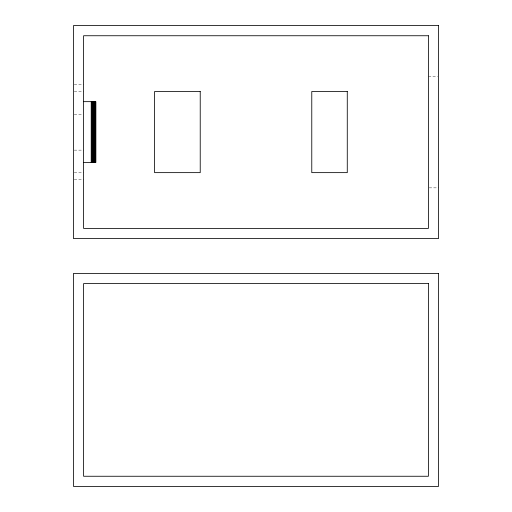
<?xml version="1.0" encoding="UTF-8"?>
<svg xmlns="http://www.w3.org/2000/svg" width="512" height="512" viewBox="0 0 512 512"><rect width="100%" height="100%" fill="white"/><g stroke="black" fill="none" stroke-linecap="round" stroke-linejoin="round"><path stroke-width="0.38" stroke-dasharray="2.56 1.92" d="M428.397 76.307L437.754 76.307M74.246 84.416L83.603 84.416M74.246 91.514L83.603 91.514M74.246 114.637L82.822 114.637M74.246 150.131L83.603 150.131M74.246 172.64L83.603 172.64M74.246 179.744L83.603 179.744M429.178 187.853L438.534 187.853"/><path stroke-width="0.77" d="M83.603 101.658L95.776 101.658L95.776 162.502L83.603 162.502M95.706 101.658L95.706 162.502M95.501 101.658L95.501 162.502M95.162 101.658L95.162 162.502M94.707 101.658L94.707 162.502M94.144 101.658L94.144 162.502M93.491 101.658L93.491 162.502M92.774 101.658L92.774 162.502M92.006 101.658L92.006 162.502M91.213 101.658L91.213 162.502M438.534 25.6L73.466 25.6L73.466 238.56L438.534 238.56L438.534 25.6M428.397 35.744L83.603 35.744L83.603 228.416L428.397 228.416L428.397 35.744M200.224 91.514L154.592 91.514L154.592 172.64L200.224 172.64L200.224 91.514M347.27 91.514L311.776 91.514L311.776 172.64L347.27 172.64L347.27 91.514M438.534 273.44L73.466 273.44L73.466 486.4L438.534 486.4L438.534 273.44M428.397 283.584L83.603 283.584L83.603 476.256L428.397 476.256L428.397 283.584"/></g></svg>
